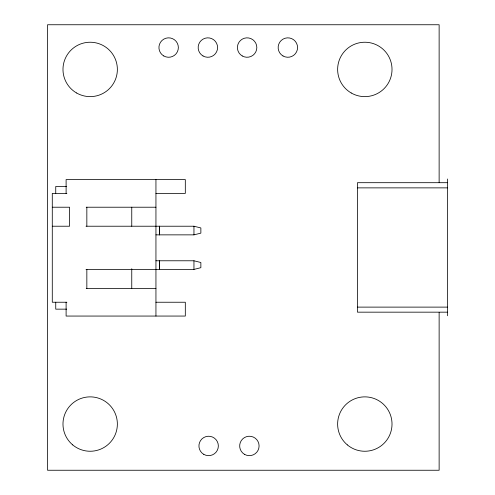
<?xml version="1.0" encoding="UTF-8"?>
<svg xmlns="http://www.w3.org/2000/svg" width="495" height="495" viewBox="0 0 495 495"><rect width="100%" height="100%" fill="white"/><g stroke="black" fill="none" stroke-linecap="round" stroke-linejoin="round"><path stroke-width="0.74" d="M155.944 234.859L193.953 234.859L200.865 233.133L200.865 227.947L193.953 226.221L86.025 226.221M86.025 269.416L193.953 269.416L200.865 267.684L200.865 262.505L193.953 260.778L155.944 260.778M447.443 182.692L357.464 182.692L357.464 312.166L447.443 312.166M66.683 186.485L55.743 186.485L55.743 193.397M357.464 187.871L447.443 187.871M66.874 193.397L52.284 193.397L52.284 302.241L66.874 302.241M155.944 193.397L185.316 193.397L185.316 179.574L66.107 179.574L66.107 193.397M52.284 207.219L69.566 207.219L69.566 226.221L52.284 226.221M86.235 207.219L155.944 207.219M86.235 288.418L155.944 288.418M155.944 302.241L185.316 302.241L185.316 316.058L66.107 316.058L66.107 302.241M357.464 307.117L447.443 307.117M66.683 309.152L55.743 309.152L55.743 302.241M447.443 178.998L447.443 315.76M439.133 182.531L439.133 24.75L47.557 24.75L47.557 470.25L439.133 470.25L439.133 312.469M193.953 226.221L193.953 234.859M193.953 260.778L193.953 269.416M159.402 226.221L159.402 234.859M159.402 260.778L159.402 269.416M159.365 226.221L159.365 234.859M159.365 260.778L159.365 269.416M155.944 179.574L155.944 316.058M131.757 207.219L131.757 226.221M131.757 268.711L131.757 288.418M86.842 207.219L86.842 226.221M86.842 269.416L86.842 288.418M347.341 444.894A27.194 27.194 0 0 0 391.607 428.781A27.194 27.194 0 0 0 355.521 398.506A27.194 27.194 0 0 0 347.341 444.894M76.577 92.98A27.194 27.194 0 0 0 117.371 69.43A27.194 27.194 0 0 0 76.577 45.88A27.194 27.194 0 0 0 76.577 92.98M351.227 92.98A27.194 27.194 0 0 0 392.021 69.43A27.194 27.194 0 0 0 351.227 45.88A27.194 27.194 0 0 0 351.227 92.98M244.524 454.348A9.708 9.708 0 0 0 259.089 445.939A9.708 9.708 0 0 0 244.524 437.537A9.708 9.708 0 0 0 244.524 454.348M283.01 55.96A9.708 9.708 0 0 0 297.569 47.551A9.708 9.708 0 0 0 283.01 39.142A9.708 9.708 0 0 0 283.01 55.96M203.024 55.96A9.708 9.708 0 0 0 217.59 47.551A9.708 9.708 0 0 0 203.024 39.142A9.708 9.708 0 0 0 203.024 55.96M242.265 55.96A9.708 9.708 0 0 0 256.825 47.551A9.708 9.708 0 0 0 242.265 39.142A9.708 9.708 0 0 0 242.265 55.96M203.779 454.348A9.708 9.708 0 0 0 218.345 445.939A9.708 9.708 0 0 0 203.779 437.537A9.708 9.708 0 0 0 203.779 454.348M72.697 444.894A27.194 27.194 0 0 0 116.956 428.781A27.194 27.194 0 0 0 80.871 398.506A27.194 27.194 0 0 0 72.697 444.894M163.789 55.96A9.708 9.708 0 0 0 178.355 47.551A9.708 9.708 0 0 0 163.789 39.142A9.708 9.708 0 0 0 163.789 55.96"/></g></svg>
